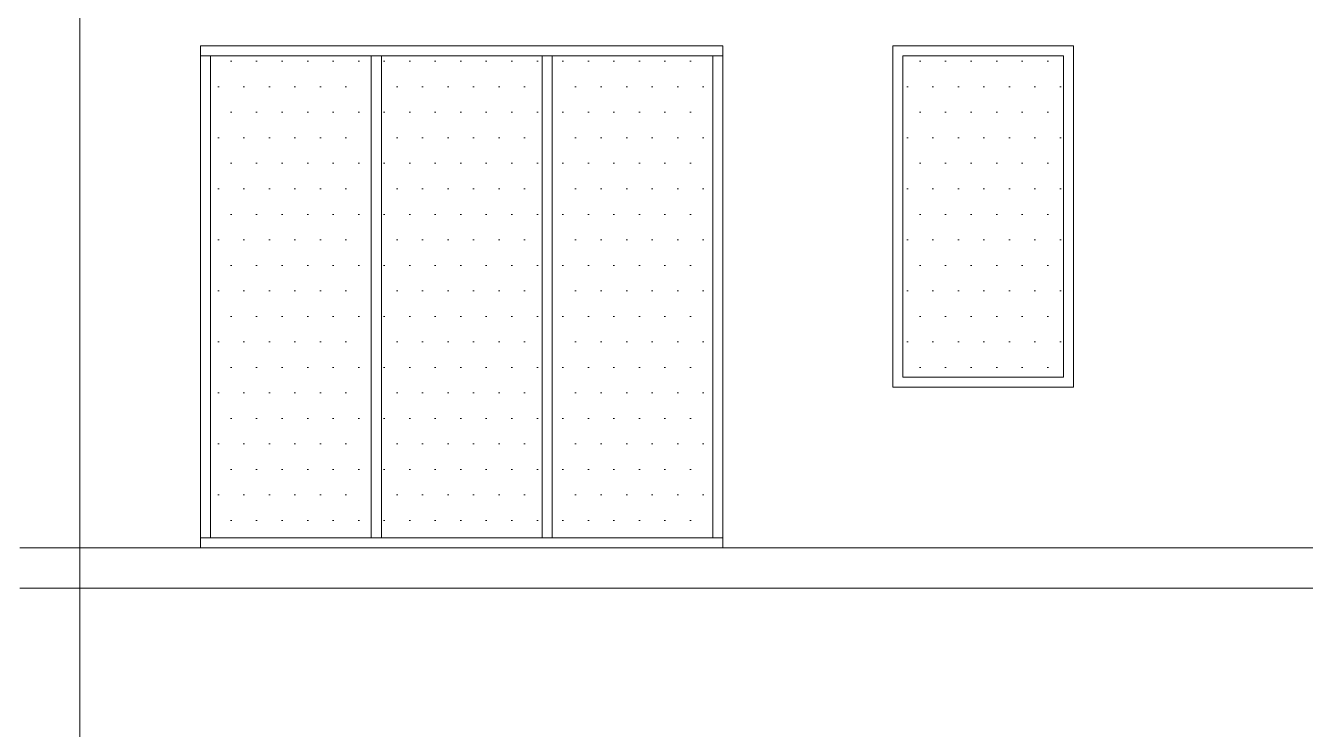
# Model space of a CAD drawing. Header units: millimetres. Extents: x 485872 to 486142, y -52344 to -52207.
# Drawn here: x 485933.34 to 485939.71, y -52328.28 to -52324.78 of the extents above; entities that cross this region are included whole.
import ezdxf

# ---------------------------------------------------------------- set-up
doc = ezdxf.new("R2010")
doc.units = ezdxf.units.MM
doc.header["$LTSCALE"] = 15
doc.linetypes.add('DASHDOTX2', pattern=[50.8, 25.4, -12.7, 0, -12.7])
pattern_1 = [(0, (485455.12795, -52290.53726), (0.0635, 0.127), [0, -0.127])]

msp = doc.modelspace()

# ---------------------------------------------------------------- hatches: boundary and pattern name
at = {"linetype": 'Continuous', "lineweight": 13}
h = msp.add_hatch(dxfattribs=at)
h.set_pattern_fill('DOTS', color=153, scale=0.08)
h.set_pattern_definition(pattern_1)
h.paths.add_polyline_path([(485935.0602, -52324.9266), (485934.2602, -52324.9266), (485934.2602, -52327.3266), (485935.0602, -52327.3266)])
h.paths.add_polyline_path([(485935.9102, -52324.9266), (485935.1102, -52324.9266), (485935.1102, -52327.3266), (485935.9102, -52327.3266)])
h.paths.add_polyline_path([(485936.7602, -52324.9266), (485935.9602, -52324.9266), (485935.9602, -52327.3266), (485936.7602, -52327.3266)])
h = msp.add_hatch(dxfattribs=at)
h.set_pattern_fill('DOTS', color=153, scale=0.08)
h.set_pattern_definition(pattern_1)
h.paths.add_polyline_path([(485937.7052, -52326.5266), (485937.7052, -52324.9266), (485938.5052, -52324.9266), (485938.5052, -52326.5266)])

# ---------------------------------------------------------------- linework, layer by layer
at = {"color": 6, "linetype": 'DASHDOTX2', "lineweight": 13}
msp.add_line((485933.6102, -52306.3766), (485933.6102, -52331.0766), dxfattribs=at)
at = {"linetype": 'Continuous', "lineweight": 13}
for p, q in [((485934.2102, -52327.3766), (485934.2102, -52324.8766)), ((485936.8102, -52324.9266), (485934.2102, -52324.9266)), ((485934.2602, -52324.9266), (485934.2602, -52327.3266)), ((485935.0602, -52327.3266), (485935.0602, -52324.9266)), ((485935.1102, -52327.3266), (485935.1102, -52324.9266)), ((485935.9102, -52327.3266), (485935.9102, -52324.9266)), ((485935.9602, -52327.3266), (485935.9602, -52324.9266)), ((485936.7602, -52327.3266), (485936.7602, -52324.9266)), ((485934.2102, -52327.3266), (485936.8102, -52327.3266)), ((485936.8102, -52327.3766), (485934.2102, -52327.3766))]:
    msp.add_line(p, q, dxfattribs=at)
for points in [[(485934.2102, -52327.3766), (485936.8102, -52327.3766), (485936.8102, -52324.8766), (485934.2102, -52324.8766)], [(485938.5552, -52326.5766), (485937.6552, -52326.5766), (485937.6552, -52324.8766), (485938.5552, -52324.8766)], [(485938.5052, -52326.5266), (485937.7052, -52326.5266), (485937.7052, -52324.9266), (485938.5052, -52324.9266)]]:
    msp.add_lwpolyline(points, close=True, dxfattribs=at)
for points in [[(485945.9102, -52327.3766), (485933.3102, -52327.3766)], [(485935.9652, -52327.3766), (485935.6552, -52327.3766)], [(485933.3102, -52327.5766), (485945.9102, -52327.5766)]]:
    msp.add_lwpolyline(points, dxfattribs=at)

doc.saveas('drawing.dxf')
